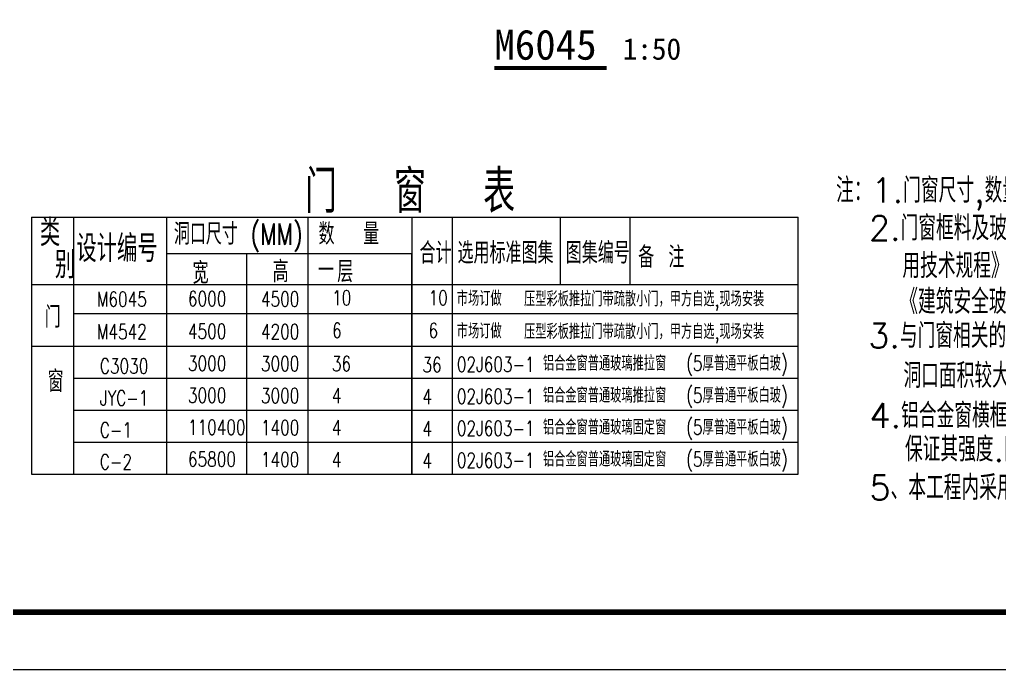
# Model space of a CAD drawing. Extents: x -21908402 to 2288787, y 79687 to 5079726.
# Drawn here: x 2192814 to 2227047, y 79687 to 102395 of the extents above; entities that cross this region are included whole.
import ezdxf
from ezdxf.enums import TextEntityAlignment as Align

# ---------------------------------------------------------------- set-up
doc = ezdxf.new("R2010")
doc.units = 0
doc.header["$LTSCALE"] = 1000
doc.layers.get('0').update_dxf_attribs({"linetype": 'CONTINUOUS'})
for name, color, linetype in [('DIM_SYMB', 3, 'CONTINUOUS'), ('PUB_TEXT', 7, 'CONTINUOUS'), ('PUB_TITLE', 4, 'CONTINUOUS'), ('WALL', 6, 'CONTINUOUS'), ('文字', 153, 'CONTINUOUS')]:
    doc.layers.add(name, color=color, linetype=linetype)
doc.styles.add('_HZTXT', font='txt.shx', dxfattribs={"width": 0.8, "bigfont": 'hztxt.shx'})
doc.styles.add('_TCH_DIM', font='SIMPLEX', dxfattribs={"bigfont": 'GBCBIG'})
doc.styles.add('图签宋体', font='simhei.ttf')

# ---------------------------------------------------------------- blocks, each defined once
blk = doc.blocks.new('KJLL51')
at = {"layer": 'PUB_TEXT', "style": '_TCH_DIM'}
blk.add_text('注：1.门窗尺寸,数量须经核实后再施工。', height=645.05, dxfattribs=at).set_placement((1382355, 93284), align=Align.MIDDLE)
for s, p in [('2.门窗框料及玻璃的厚度由有资质的承制厂商根据立面分块要求及风压值等确定,符合《建筑玻璃应', (1378715, 92034)), ('用技术规程》(JGJ113-2015)及国家发改运行[2003]216号文件', (1379591, 91045)), ('《建筑安全玻璃管理规定》和图集02J603-1的要相关求。', (1379536, 90105)), ('3.与门窗相关的金属材料,塑料型材,五金件,紧固件,密封材合有关材料的国家或行业标准的规定.', (1378697, 89213)), ('洞口面积较大的门窗应有通长拼樘料，拼樘料应与主体结构直接锚固。', (1379620, 88167)), ('4.铝合金窗横框、中竖框、扇梃、拼樘框壁厚由有资质的厂家设计生产并进行二次优化设计。必须', (1378729, 87121)), ('保证其强度.刚度及稳定性.铝合金门窗的框料系列及铝合金窗的最小实测厚度不应小于1.4mm。', (1379659, 86237)), ('5、本工程内采用非标准门窗应根据所选有资质的厂家进行二次优化设计后制作安装。', (1378729, 85232))]:
    blk.add_text(s, height=645.05, dxfattribs=at).set_placement(p)
blk = doc.blocks.new('MCB')
for p, q in [((2211702, 99082), (2211702, 96732)), ((2214140, 99082), (2214140, 96732)), ((2197943, 97813), (2206518, 97814)), ((2193226, 96732), (2220012, 96732)), ((2194697, 96732), (2220012, 96732)), ((2194697, 95708), (2220013, 95709)), ((2193226, 94569), (2220013, 94569)), ((2194697, 94569), (2220013, 94569)), ((2194697, 94569), (2220013, 94569)), ((2194697, 94569), (2220013, 94569)), ((2194697, 94569), (2220013, 94569)), ((2194697, 94569), (2220013, 94569)), ((2194697, 94569), (2220012, 94569)), ((2194697, 94569), (2220013, 94569)), ((2194697, 94569), (2220013, 94569)), ((2194697, 94569), (2220013, 94569)), ((2194697, 93452), (2220013, 93452)), ((2194697, 93452), (2220013, 93452)), ((2194697, 93452), (2220013, 93452)), ((2194697, 92335), (2220013, 92336)), ((2194697, 92336), (2220013, 92336)), ((2194697, 91219), (2220013, 91220)), ((2194697, 91219), (2220013, 91219))]:
    blk.add_line(p, q)
at = {"layer": 'PUB_TEXT'}
for p, q in [((2194697, 99081), (2194696, 90102)), ((2197943, 99081), (2197942, 90102)), ((2202889, 99081), (2202887, 90102)), ((2206518, 99082), (2206517, 90102)), ((2207931, 99082), (2207929, 90102)), ((2200740, 97813), (2200739, 90102)), ((2206517, 90102), (2206518, 97814)), ((2206517, 90102), (2206518, 97814)), ((2206517, 90102), (2206518, 97814)), ((2206517, 90102), (2206518, 97814)), ((2206517, 90102), (2206518, 97814)), ((2206517, 90102), (2206518, 97813))]:
    blk.add_line(p, q, dxfattribs=at)
at = {"layer": 'WALL'}
for p, q in [((2193226, 99081), (2193225, 90102)), ((2193226, 99081), (2220012, 99081)), ((2220011, 90102), (2220012, 99081)), ((2193225, 90102), (2220011, 90102))]:
    blk.add_line(p, q, dxfattribs=at)
at = {"layer": 'PUB_TEXT', "style": '_HZTXT', "width": 0.75}
blk.add_text('门  窗  表', height=1491.4, dxfattribs=at).set_placement((2202783, 99231))
at = {"layer": '文字', "color": 7, "linetype": 'CONTINUOUS', "style": '_HZTXT', "width": 0.75}
for s, height, p in [('类  ', 945, (2193524, 98069, 12063)), ('洞口尺寸', 745.7, (2198204, 98122)), ('(MM)', 745.7, (2200882, 98112)), ('数  量', 745.7, (2203259, 98123)), ('设计编号', 945, (2194799, 97513)), ('合计', 745.7, (2206786, 97455)), ('选用标准图集', 745.7, (2208115, 97458)), ('图集编号', 745.7, (2211898, 97458)), ('  别', 945, (2192785, 96943, 12063)), ('备 注', 745.7, (2214426, 97311)), ('宽', 746, (2198859, 96760)), ('高', 746, (2201653, 96805)), ('层', 746, (2203912, 96806)), ('一', 746, (2203242, 96857)), ('市场订做', 522, (2208091, 95979)), ('压型彩板推拉门带疏散小门，甲方自选,现场安装', 522, (2210441, 95962)), ('M6045', 522, (2195514, 95954)), ('6000', 522, (2198696, 95968)), ('4500', 522, (2201246, 95957)), ('10', 522, (2203733, 95999)), ('10', 522, (2207104, 95999)), ('门', 746, (2193693, 95220)), ('M4542', 522, (2195514, 94815)), ('4500', 522, (2198696, 94829)), ('4200', 522, (2201246, 94818)), ('6', 522, (2203733, 94860)), ('6', 522, (2207104, 94859)), ('市场订做', 522, (2208091, 94840)), ('压型彩板推拉门带疏散小门，甲方自选,现场安装', 522, (2210441, 94823)), ('3000', 522, (2198696, 93712)), ('3000', 522, (2201246, 93699)), ('36', 522, (2203725, 93697)), ('36', 522, (2206888, 93660)), ('02J603-1', 522, (2208091, 93674)), ('铝合金窗普通玻璃推拉窗  (5厚普通平板白玻)', 522, (2211100, 93712)), ('窗', 746, (2193793, 92971)), ('C3030', 522, (2195619, 93616)), ('3000', 522, (2198696, 92595)), ('铝合金窗普通玻璃推拉窗  (5厚普通平板白玻)', 522, (2211100, 92595)), ('JYC-1', 522, (2195619, 92499)), ('3000', 522, (2201246, 92583)), ('4', 522, (2203725, 92580)), ('4', 522, (2206888, 92543)), ('02J603-1', 522, (2208091, 92557)), ('铝合金窗普通玻璃固定窗  (5厚普通平板白玻)', 522, (2211100, 91478)), ('C-1', 522, (2195619, 91383)), ('110400', 522, (2198696, 91479)), ('1400', 522, (2201246, 91466)), ('4', 522, (2203725, 91463)), ('4', 522, (2206888, 91426)), ('02J603-1', 522, (2208091, 91440)), ('C-2', 522, (2195619, 90267)), ('65800', 522, (2198696, 90362)), ('1400', 522, (2201246, 90350)), ('4', 522, (2203725, 90347)), ('4', 522, (2206888, 90310)), ('02J603-1', 522, (2208091, 90324)), ('铝合金窗普通玻璃固定窗  (5厚普通平板白玻)', 522, (2211100, 90362))]:
    blk.add_text(s, height=height, dxfattribs=at).set_placement(p)

msp = doc.modelspace()

# ---------------------------------------------------------------- linework, layer by layer
at = {"layer": 'DIM_SYMB', "const_width": 140}
msp.add_lwpolyline([(2209400.1, 100707.7), (2213324.8, 100707.7)], dxfattribs=at)
at = {"layer": 'PUB_TITLE'}
msp.add_lwpolyline([(2095686.8, 79687.5), (2263886.8, 79687.5), (2263886.8, 198487.5), (2095686.8, 198487.5)], close=True, dxfattribs=at)
at = {"layer": 'PUB_TITLE', "const_width": 200}
msp.add_lwpolyline([(2100686.8, 81687.5), (2261886.8, 81687.5), (2261886.8, 196487.5), (2100686.8, 196487.5)], close=True, dxfattribs=at)

# ---------------------------------------------------------------- block references
msp.add_blockref('MCB', (0, -3588.9))
at = {"xscale": 1.333333333372138, "yscale": 1.333333333335759, "zscale": 1.3333333333333}
msp.add_blockref('KJLL51', (384202, -28031.5), dxfattribs=at)

# ---------------------------------------------------------------- texts
at = {"layer": 'PUB_TEXT', "style": '图签宋体'}
for s, height, p in [('M6045', 1051.48, (2209400.1, 100993.6)), ('1:50', 751.05, (2213884.8, 100993.6))]:
    msp.add_text(s, height=height, dxfattribs=at).set_placement(p)

doc.saveas('drawing.dxf')
